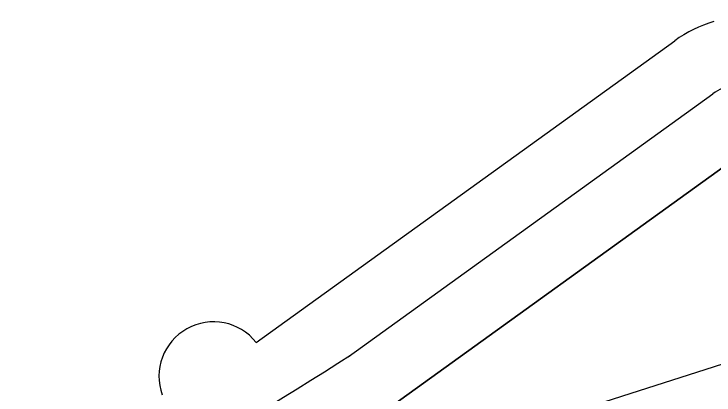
# Model space of a CAD drawing. Extents: x 2080 to 102394, y 2071 to 93424.
# Drawn here: x 84618 to 85389, y 83057 to 83476 of the extents above; entities that cross this region are included whole.
import ezdxf

# ---------------------------------------------------------------- set-up
doc = ezdxf.new("R2010")
doc.units = 0
doc.header["$LTSCALE"] = 20
doc.header["$MEASUREMENT"] = 0
doc.layers.add('division', color=13, linetype='Continuous', lineweight=18)
doc.layers.add('patta duplicate', color=230, linetype='Continuous', plot=False)
doc.layers.add('road', color=2, linetype='Continuous')

msp = doc.modelspace()

# ---------------------------------------------------------------- linework, layer by layer
at = {"linetype": 'Continuous', "ltscale": 0.5}
for p, q in [((84885.161, 83114.618), (85346.186, 83446.682)), ((84986.482, 83098.864), (85388.267, 83388.259))]:
    msp.add_line(p, q, dxfattribs=at)
for centre, radius, start, end in [((85434.259, 83321.865), 152.762, 107.077387, 125.20754), ((85434.511, 83321.353), 81.333, 107.633543, 124.651384), ((84838.127, 83077.267), 60.061, 38.45432, 199.933546), ((79529.818, 91717.301), 10200.491, 296.0273387, 302.3634633)]:
    msp.add_arc(centre, radius, start, end, dxfattribs=at)
at = {"layer": 'division', "lineweight": 35, "ltscale": 0.25}
msp.add_line((85028.562, 83040.441), (85430.347, 83329.836), dxfattribs=at)
at = {"layer": 'patta duplicate', "ltscale": 0.5}
msp.add_lwpolyline([(88450.657, 84067.151), (84127.797, 82684.315), (83540.963, 80377.169), (84337.551, 80292.694), (84338.201, 79890.512), (77189.571, 82827.244), (75365.053, 80162.878), (84737.949, 76793.335), (86791.228, 77204.942), (89065.024, 78174.595), (89006.283, 79510.343), (88948.024, 81170.116), (88450.657, 84067.151)], dxfattribs=at)
at = {"layer": 'road', "linetype": 'Continuous', "ltscale": 0.5}
msp.add_arc((87795.356, 78398.564), 6067.118, 121.4983279, 130.7164392, dxfattribs=at)

doc.saveas('drawing.dxf')
